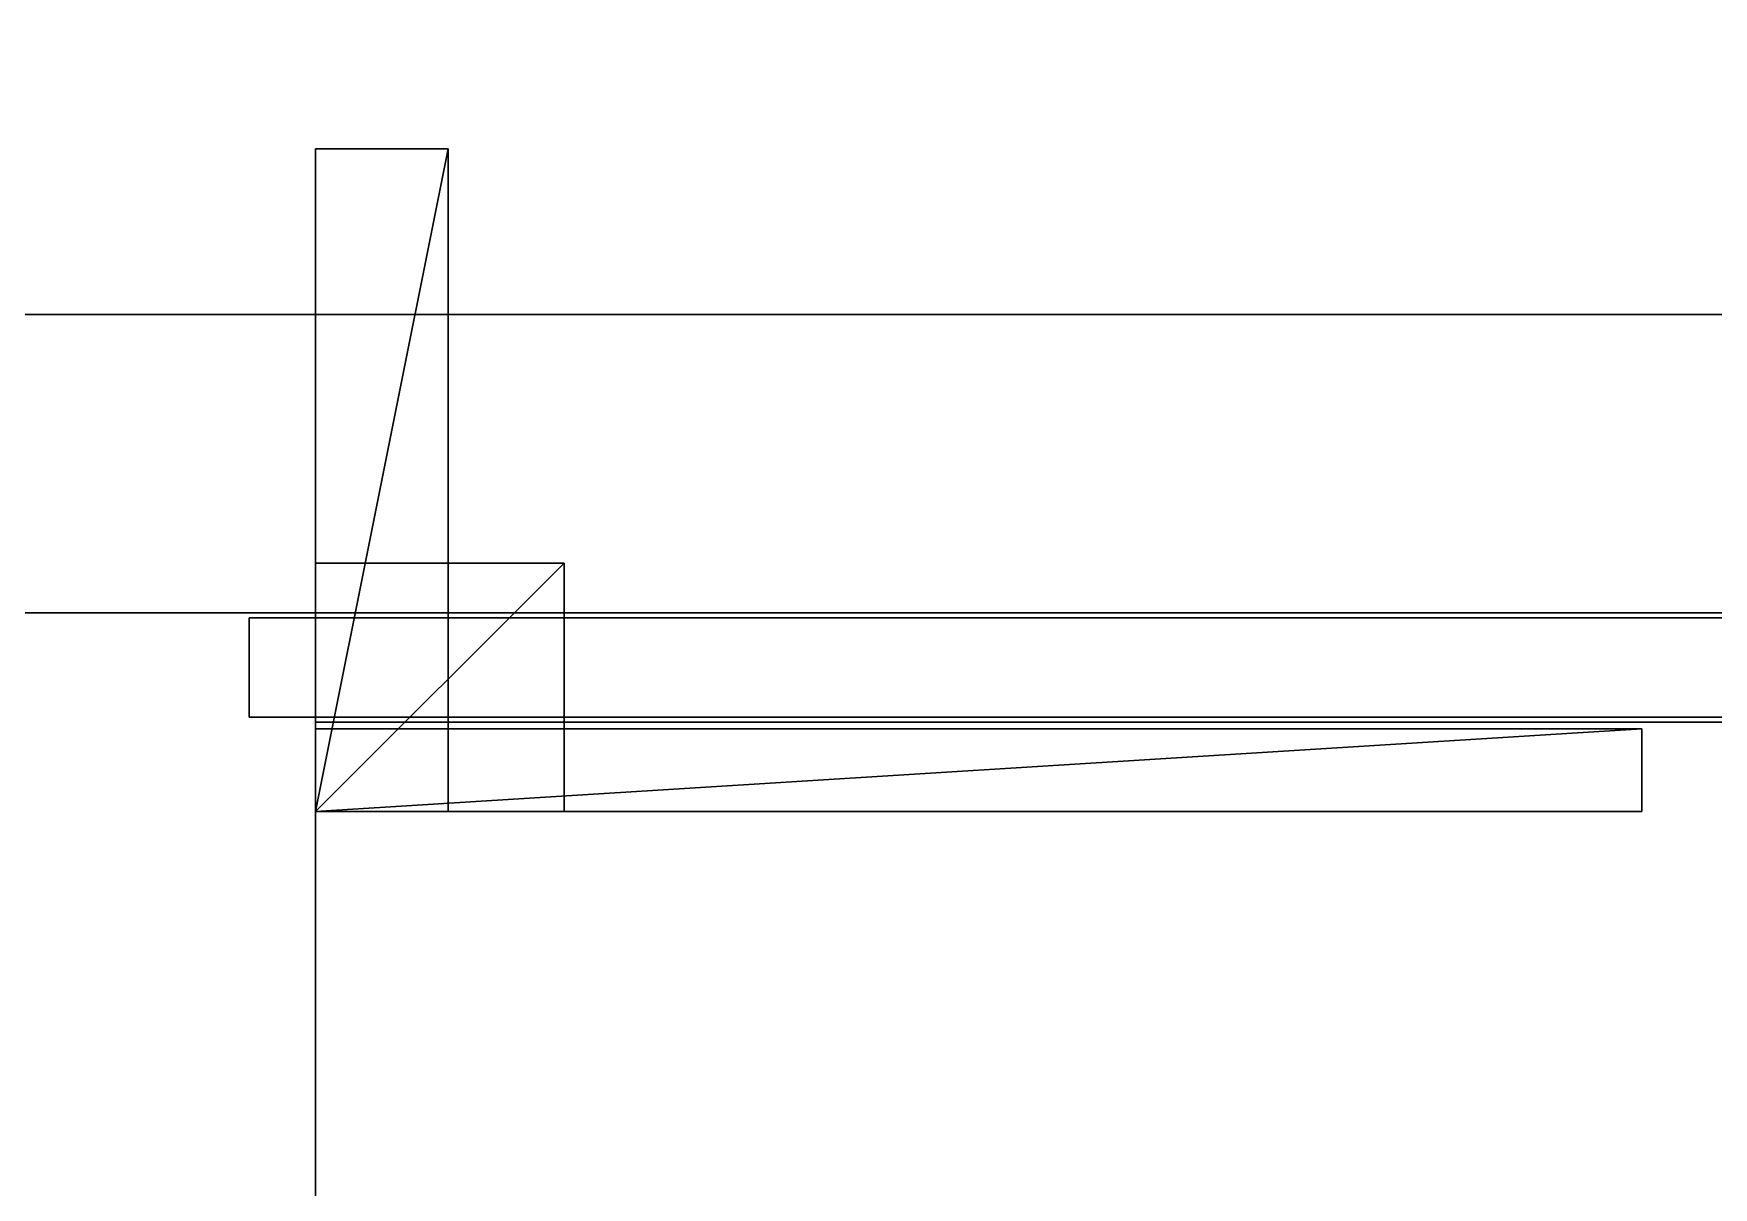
# Model space of a CAD drawing. Extents: x 0 to 5507, y -6518 to 0.
# Drawn here: x 3910 to 4011.3, y -1570.7 to -1501.1 of the extents above; entities that cross this region are included whole.
import ezdxf

# ---------------------------------------------------------------- set-up
doc = ezdxf.new("R2010")
doc.units = 0
for name, color, linetype in [('LAYER0', 7, 'CONTINUOUS'), ('LAYER363', 7, 'CONTINUOUS'), ('LAYER364', 7, 'CONTINUOUS'), ('LAYER365', 7, 'CONTINUOUS'), ('LAYER367', 2, 'CONTINUOUS'), ('LAYER368', 7, 'CONTINUOUS'), ('LAYER369', 253, 'CONTINUOUS'), ('LAYER370', 253, 'CONTINUOUS'), ('LAYER371', 253, 'CONTINUOUS'), ('LAYER372', 253, 'CONTINUOUS'), ('LAYER373', 253, 'CONTINUOUS'), ('LAYER374', 253, 'CONTINUOUS'), ('LAYER383', 7, 'CONTINUOUS'), ('LAYER423', 7, 'CONTINUOUS'), ('LAYER424', 7, 'CONTINUOUS'), ('LAYER453', 7, 'CONTINUOUS'), ('LAYER454', 7, 'CONTINUOUS'), ('LAYER456', 2, 'CONTINUOUS'), ('LAYER457', 7, 'CONTINUOUS'), ('LAYER458', 253, 'CONTINUOUS'), ('LAYER459', 253, 'CONTINUOUS'), ('LAYER460', 253, 'CONTINUOUS'), ('LAYER461', 253, 'CONTINUOUS'), ('LAYER462', 253, 'CONTINUOUS'), ('LAYER463', 253, 'CONTINUOUS'), ('LAYER472', 7, 'CONTINUOUS'), ('LAYER473', 7, 'CONTINUOUS'), ('LAYER484', 7, 'CONTINUOUS'), ('LAYER485', 7, 'CONTINUOUS'), ('LAYER518', 9, 'CONTINUOUS'), ('LAYER519', 9, 'CONTINUOUS'), ('LAYER520', 9, 'CONTINUOUS'), ('LAYER535', 7, 'CONTINUOUS')]:
    doc.layers.add(name, color=color, linetype=linetype)

msp = doc.modelspace()

# ---------------------------------------------------------------- linework, layer by layer
at = {"layer": 'LAYER0', "invisible_edges": 1}
for points in [[(5507, 0), (0, -6518), (0, 0), (5507, 0)], [(5507, -6518, 5), (0, 0, 5), (0, -6518, 5), (5507, -6518, 5)], [(0, 0, 5), (5507, -6518, 5), (5507, 0, 5), (0, 0, 5)], [(0, -6518), (5507, 0), (5507, -6518), (0, -6518)]]:
    msp.add_3dface(points, dxfattribs=at)
at = {"layer": 'LAYER363'}
for points, invisible_edges in [([(5507, -1368, 5), (3202, -1518, 5), (3202, -1368, 5), (5507, -1368, 5)], 1), ([(3202, -1518, 5), (5507, -1368, 5), (5357, -1518, 5), (3202, -1518, 5)], 3), ([(5357, -1518, 2340), (3202, -1368, 2340), (3202, -1518, 2340), (5357, -1518, 2340)], 1), ([(3202, -1368, 2340), (5357, -1518, 2340), (5507, -1368, 2340), (3202, -1368, 2340)], 3), ([(5357, -1518, 2340), (3202, -1518, 5), (5357, -1518, 5), (5357, -1518, 2340)], 1), ([(3202, -1518, 5), (5357, -1518, 2340), (3202, -1518, 2340), (3202, -1518, 5)], 1)]:
    msp.add_3dface(points, dxfattribs=dict(at, invisible_edges=invisible_edges))
at = {"layer": 'LAYER364', "invisible_edges": 1}
for points in [[(3927, -1542.6, 336.883), (4701, -2044, 336.883), (4701, -1542.6, 336.883), (3927, -1542.6, 336.883)], [(4701, -2044, 336.883), (3927, -1542.6, 336.883), (3927, -2044, 336.883), (4701, -2044, 336.883)], [(3927, -1542.6, 336.883), (3927, -2044, 318.883), (3927, -2044, 336.883), (3927, -1542.6, 336.883)], [(3927, -2044, 318.883), (3927, -1542.6, 336.883), (3927, -1542.6, 318.883), (3927, -2044, 318.883)], [(4701, -1542.6, 318.883), (3927, -1542.6, 336.883), (4701, -1542.6, 336.883), (4701, -1542.6, 318.883)], [(3927, -1542.6, 336.883), (4701, -1542.6, 318.883), (3927, -1542.6, 318.883), (3927, -1542.6, 336.883)], [(3927, -2044, 318.883), (4701, -1542.6, 318.883), (4701, -2044, 318.883), (3927, -2044, 318.883)], [(4701, -1542.6, 318.883), (3927, -2044, 318.883), (3927, -1542.6, 318.883), (4701, -1542.6, 318.883)]]:
    msp.add_3dface(points, dxfattribs=at)
at = {"layer": 'LAYER365', "invisible_edges": 1}
for points in [[(3909, -1518, 115), (3927, -2044, 115), (3909, -2044, 115), (3909, -1518, 115)], [(3927, -2044, 115), (3909, -1518, 115), (3927, -1518, 115), (3927, -2044, 115)], [(3927, -1518, 895), (3909, -2044, 895), (3927, -2044, 895), (3927, -1518, 895)], [(3909, -2044, 895), (3927, -1518, 895), (3909, -1518, 895), (3909, -2044, 895)], [(3909, -1518, 115), (3927, -1518, 895), (3927, -1518, 115), (3909, -1518, 115)], [(3927, -1518, 895), (3909, -1518, 115), (3909, -1518, 895), (3927, -1518, 895)], [(3927, -1518, 895), (3927, -2044, 115), (3927, -1518, 115), (3927, -1518, 895)], [(3927, -2044, 115), (3927, -1518, 895), (3927, -2044, 895), (3927, -2044, 115)]]:
    msp.add_3dface(points, dxfattribs=at)
at = {"layer": 'LAYER367'}
for points in [[(4007, -1548, 865.5), (4007, -1543, 865.5), (3927, -1548, 865.5), (4007, -1548, 865.5)], [(3927, -1548, 865.5), (4007, -1543, 865.5), (3927, -1543, 865.5), (3927, -1548, 865.5)], [(3927, -1548, 865.5), (3927, -1543, 865.5), (3927, -1548, 842.5), (3927, -1548, 865.5)], [(3927, -1548, 842.5), (3927, -1543, 865.5), (3927, -1543, 842.5), (3927, -1548, 842.5)], [(4007, -1548, 842.5), (3927, -1548, 842.5), (4007, -1543, 842.5), (4007, -1548, 842.5)], [(4007, -1543, 842.5), (3927, -1548, 842.5), (3927, -1543, 842.5), (4007, -1543, 842.5)], [(4007, -1543, 842.5), (3927, -1543, 842.5), (4007, -1543, 865.5), (4007, -1543, 842.5)], [(4007, -1543, 865.5), (3927, -1543, 842.5), (3927, -1543, 865.5), (4007, -1543, 865.5)], [(4007, -1548, 842.5), (4007, -1543, 842.5), (4007, -1548, 865.5), (4007, -1548, 842.5)], [(4007, -1548, 865.5), (4007, -1543, 842.5), (4007, -1543, 865.5), (4007, -1548, 865.5)], [(4007, -1548, 865.5), (3927, -1548, 865.5), (4007, -1548, 842.5), (4007, -1548, 865.5)], [(4007, -1548, 842.5), (3927, -1548, 865.5), (3927, -1548, 842.5), (4007, -1548, 842.5)]]:
    msp.add_3dface(points, dxfattribs=at)
at = {"layer": 'LAYER368', "invisible_edges": 1}
for points in [[(3927, -1543, 865.5), (4007, -1548, 865.5), (4007, -1543, 865.5), (3927, -1543, 865.5)], [(4007, -1548, 865.5), (3927, -1543, 865.5), (3927, -1548, 865.5), (4007, -1548, 865.5)], [(3927, -1548, 842.5), (4007, -1543, 842.5), (4007, -1548, 842.5), (3927, -1548, 842.5)], [(4007, -1543, 842.5), (3927, -1548, 842.5), (3927, -1543, 842.5), (4007, -1543, 842.5)], [(3927, -1543, 865.5), (3927, -1548, 842.5), (3927, -1548, 865.5), (3927, -1543, 865.5)], [(3927, -1548, 842.5), (3927, -1543, 865.5), (3927, -1543, 842.5), (3927, -1548, 842.5)], [(4007, -1543, 842.5), (3927, -1543, 865.5), (4007, -1543, 865.5), (4007, -1543, 842.5)], [(3927, -1543, 865.5), (4007, -1543, 842.5), (3927, -1543, 842.5), (3927, -1543, 865.5)], [(4007, -1543, 842.5), (4007, -1548, 865.5), (4007, -1548, 842.5), (4007, -1543, 842.5)], [(4007, -1548, 865.5), (4007, -1543, 842.5), (4007, -1543, 865.5), (4007, -1548, 865.5)], [(3927, -1548, 842.5), (4007, -1548, 865.5), (3927, -1548, 865.5), (3927, -1548, 842.5)], [(4007, -1548, 865.5), (3927, -1548, 842.5), (4007, -1548, 842.5), (4007, -1548, 865.5)]]:
    msp.add_3dface(points, dxfattribs=at)
at = {"layer": 'LAYER369'}
for points in [[(3942, -1548, 865.5), (3942, -1533, 865.5), (3927, -1548, 865.5), (3942, -1548, 865.5)], [(3927, -1548, 865.5), (3942, -1533, 865.5), (3927, -1533, 865.5), (3927, -1548, 865.5)], [(3927, -1548, 865.5), (3927, -1533, 865.5), (3927, -1548, 850.5), (3927, -1548, 865.5)], [(3927, -1548, 850.5), (3927, -1533, 865.5), (3927, -1533, 850.5), (3927, -1548, 850.5)], [(3942, -1548, 850.5), (3927, -1548, 850.5), (3942, -1533, 850.5), (3942, -1548, 850.5)], [(3942, -1533, 850.5), (3927, -1548, 850.5), (3927, -1533, 850.5), (3942, -1533, 850.5)], [(3942, -1533, 850.5), (3927, -1533, 850.5), (3942, -1533, 865.5), (3942, -1533, 850.5)], [(3942, -1533, 865.5), (3927, -1533, 850.5), (3927, -1533, 865.5), (3942, -1533, 865.5)], [(3942, -1548, 850.5), (3942, -1533, 850.5), (3942, -1548, 865.5), (3942, -1548, 850.5)], [(3942, -1548, 865.5), (3942, -1533, 850.5), (3942, -1533, 865.5), (3942, -1548, 865.5)], [(3942, -1548, 865.5), (3927, -1548, 865.5), (3942, -1548, 850.5), (3942, -1548, 865.5)], [(3942, -1548, 850.5), (3927, -1548, 865.5), (3927, -1548, 850.5), (3942, -1548, 850.5)]]:
    msp.add_3dface(points, dxfattribs=at)
at = {"layer": 'LAYER370'}
for points in [[(3942, -1548, 865.5), (3942, -1533, 865.5), (3927, -1548, 865.5), (3942, -1548, 865.5)], [(3927, -1548, 865.5), (3942, -1533, 865.5), (3927, -1533, 865.5), (3927, -1548, 865.5)], [(3927, -1548, 865.5), (3927, -1533, 865.5), (3927, -1548, 850.5), (3927, -1548, 865.5)], [(3927, -1548, 850.5), (3927, -1533, 865.5), (3927, -1533, 850.5), (3927, -1548, 850.5)], [(3942, -1548, 850.5), (3927, -1548, 850.5), (3942, -1533, 850.5), (3942, -1548, 850.5)], [(3942, -1533, 850.5), (3927, -1548, 850.5), (3927, -1533, 850.5), (3942, -1533, 850.5)], [(3942, -1533, 850.5), (3927, -1533, 850.5), (3942, -1533, 865.5), (3942, -1533, 850.5)], [(3942, -1533, 865.5), (3927, -1533, 850.5), (3927, -1533, 865.5), (3942, -1533, 865.5)], [(3942, -1548, 850.5), (3942, -1533, 850.5), (3942, -1548, 865.5), (3942, -1548, 850.5)], [(3942, -1548, 865.5), (3942, -1533, 850.5), (3942, -1533, 865.5), (3942, -1548, 865.5)], [(3942, -1548, 865.5), (3927, -1548, 865.5), (3942, -1548, 850.5), (3942, -1548, 865.5)], [(3942, -1548, 850.5), (3927, -1548, 865.5), (3927, -1548, 850.5), (3942, -1548, 850.5)]]:
    msp.add_3dface(points, dxfattribs=at)
at = {"layer": 'LAYER371'}
for points in [[(3942, -1548, 865.5), (3942, -1533, 865.5), (3927, -1548, 865.5), (3942, -1548, 865.5)], [(3927, -1548, 865.5), (3942, -1533, 865.5), (3927, -1533, 865.5), (3927, -1548, 865.5)], [(3927, -1548, 865.5), (3927, -1533, 865.5), (3927, -1548, 850.5), (3927, -1548, 865.5)], [(3927, -1548, 850.5), (3927, -1533, 865.5), (3927, -1533, 850.5), (3927, -1548, 850.5)], [(3942, -1548, 850.5), (3927, -1548, 850.5), (3942, -1533, 850.5), (3942, -1548, 850.5)], [(3942, -1533, 850.5), (3927, -1548, 850.5), (3927, -1533, 850.5), (3942, -1533, 850.5)], [(3942, -1533, 850.5), (3927, -1533, 850.5), (3942, -1533, 865.5), (3942, -1533, 850.5)], [(3942, -1533, 865.5), (3927, -1533, 850.5), (3927, -1533, 865.5), (3942, -1533, 865.5)], [(3942, -1548, 850.5), (3942, -1533, 850.5), (3942, -1548, 865.5), (3942, -1548, 850.5)], [(3942, -1548, 865.5), (3942, -1533, 850.5), (3942, -1533, 865.5), (3942, -1548, 865.5)], [(3942, -1548, 865.5), (3927, -1548, 865.5), (3942, -1548, 850.5), (3942, -1548, 865.5)], [(3942, -1548, 850.5), (3927, -1548, 865.5), (3927, -1548, 850.5), (3942, -1548, 850.5)]]:
    msp.add_3dface(points, dxfattribs=at)
at = {"layer": 'LAYER372'}
for points in [[(3942, -1548, 865.5), (3942, -1533, 865.5), (3927, -1548, 865.5), (3942, -1548, 865.5)], [(3927, -1548, 865.5), (3942, -1533, 865.5), (3927, -1533, 865.5), (3927, -1548, 865.5)], [(3927, -1548, 865.5), (3927, -1533, 865.5), (3927, -1548, 850.5), (3927, -1548, 865.5)], [(3927, -1548, 850.5), (3927, -1533, 865.5), (3927, -1533, 850.5), (3927, -1548, 850.5)], [(3942, -1548, 850.5), (3927, -1548, 850.5), (3942, -1533, 850.5), (3942, -1548, 850.5)], [(3942, -1533, 850.5), (3927, -1548, 850.5), (3927, -1533, 850.5), (3942, -1533, 850.5)], [(3942, -1533, 850.5), (3927, -1533, 850.5), (3942, -1533, 865.5), (3942, -1533, 850.5)], [(3942, -1533, 865.5), (3927, -1533, 850.5), (3927, -1533, 865.5), (3942, -1533, 865.5)], [(3942, -1548, 850.5), (3942, -1533, 850.5), (3942, -1548, 865.5), (3942, -1548, 850.5)], [(3942, -1548, 865.5), (3942, -1533, 850.5), (3942, -1533, 865.5), (3942, -1548, 865.5)], [(3942, -1548, 865.5), (3927, -1548, 865.5), (3942, -1548, 850.5), (3942, -1548, 865.5)], [(3942, -1548, 850.5), (3927, -1548, 865.5), (3927, -1548, 850.5), (3942, -1548, 850.5)]]:
    msp.add_3dface(points, dxfattribs=at)
at = {"layer": 'LAYER373'}
for points in [[(3935, -1548, 865.5), (3935, -1508, 865.5), (3927, -1548, 865.5), (3935, -1548, 865.5)], [(3927, -1548, 865.5), (3935, -1508, 865.5), (3927, -1508, 865.5), (3927, -1548, 865.5)], [(3927, -1548, 865.5), (3927, -1508, 865.5), (3927, -1548, 857.5), (3927, -1548, 865.5)], [(3927, -1548, 857.5), (3927, -1508, 865.5), (3927, -1508, 857.5), (3927, -1548, 857.5)], [(3935, -1548, 857.5), (3927, -1548, 857.5), (3935, -1508, 857.5), (3935, -1548, 857.5)], [(3935, -1508, 857.5), (3927, -1548, 857.5), (3927, -1508, 857.5), (3935, -1508, 857.5)], [(3935, -1508, 857.5), (3927, -1508, 857.5), (3935, -1508, 865.5), (3935, -1508, 857.5)], [(3935, -1508, 865.5), (3927, -1508, 857.5), (3927, -1508, 865.5), (3935, -1508, 865.5)], [(3935, -1548, 857.5), (3935, -1508, 857.5), (3935, -1548, 865.5), (3935, -1548, 857.5)], [(3935, -1548, 865.5), (3935, -1508, 857.5), (3935, -1508, 865.5), (3935, -1548, 865.5)], [(3935, -1548, 865.5), (3927, -1548, 865.5), (3935, -1548, 857.5), (3935, -1548, 865.5)], [(3935, -1548, 857.5), (3927, -1548, 865.5), (3927, -1548, 857.5), (3935, -1548, 857.5)]]:
    msp.add_3dface(points, dxfattribs=at)
at = {"layer": 'LAYER374'}
for points in [[(4007, -1548, 865.5), (4007, -1543, 865.5), (3927, -1548, 865.5), (4007, -1548, 865.5)], [(3927, -1548, 865.5), (4007, -1543, 865.5), (3927, -1543, 865.5), (3927, -1548, 865.5)], [(3927, -1548, 865.5), (3927, -1543, 865.5), (3927, -1548, 849.5), (3927, -1548, 865.5)], [(3927, -1548, 849.5), (3927, -1543, 865.5), (3927, -1543, 849.5), (3927, -1548, 849.5)], [(4007, -1548, 849.5), (3927, -1548, 849.5), (4007, -1543, 849.5), (4007, -1548, 849.5)], [(4007, -1543, 849.5), (3927, -1548, 849.5), (3927, -1543, 849.5), (4007, -1543, 849.5)], [(4007, -1543, 849.5), (3927, -1543, 849.5), (4007, -1543, 865.5), (4007, -1543, 849.5)], [(4007, -1543, 865.5), (3927, -1543, 849.5), (3927, -1543, 865.5), (4007, -1543, 865.5)], [(4007, -1548, 849.5), (4007, -1543, 849.5), (4007, -1548, 865.5), (4007, -1548, 849.5)], [(4007, -1548, 865.5), (4007, -1543, 849.5), (4007, -1543, 865.5), (4007, -1548, 865.5)], [(4007, -1548, 865.5), (3927, -1548, 865.5), (4007, -1548, 849.5), (4007, -1548, 865.5)], [(4007, -1548, 849.5), (3927, -1548, 865.5), (3927, -1548, 849.5), (4007, -1548, 849.5)]]:
    msp.add_3dface(points, dxfattribs=at)
at = {"layer": 'LAYER383', "invisible_edges": 1}
for points in [[(4701, -1518, 116), (3927, -2044, 116), (3927, -1518, 116), (4701, -1518, 116)], [(3927, -2044, 116), (4701, -1518, 116), (4701, -2044, 116), (3927, -2044, 116)], [(3927, -1518, 134), (3927, -2044, 116), (3927, -2044, 134), (3927, -1518, 134)], [(3927, -2044, 116), (3927, -1518, 134), (3927, -1518, 116), (3927, -2044, 116)], [(3927, -1518, 134), (4701, -1518, 116), (3927, -1518, 116), (3927, -1518, 134)], [(4701, -1518, 116), (3927, -1518, 134), (4701, -1518, 134), (4701, -1518, 116)], [(4701, -2044, 134), (3927, -1518, 134), (3927, -2044, 134), (4701, -2044, 134)], [(3927, -1518, 134), (4701, -2044, 134), (4701, -1518, 134), (3927, -1518, 134)]]:
    msp.add_3dface(points, dxfattribs=at)
at = {"layer": 'LAYER423', "invisible_edges": 1}
for points in [[(3923, -1536.3, 130), (3923, -1542.3, 894.5), (3923, -1536.3, 894.5), (3923, -1536.3, 130)], [(3923, -1542.3, 894.5), (3923, -1536.3, 130), (3923, -1542.3, 130), (3923, -1542.3, 894.5)], [(4705, -1536.3, 894.5), (3923, -1542.3, 894.5), (4705, -1542.3, 894.5), (4705, -1536.3, 894.5)], [(3923, -1542.3, 894.5), (4705, -1536.3, 894.5), (3923, -1536.3, 894.5), (3923, -1542.3, 894.5)], [(3923, -1536.3, 130), (4705, -1542.3, 130), (3923, -1542.3, 130), (3923, -1536.3, 130)], [(4705, -1542.3, 130), (3923, -1536.3, 130), (4705, -1536.3, 130), (4705, -1542.3, 130)], [(4705, -1536.3, 894.5), (3923, -1536.3, 130), (3923, -1536.3, 894.5), (4705, -1536.3, 894.5)], [(3923, -1536.3, 130), (4705, -1536.3, 894.5), (4705, -1536.3, 130), (3923, -1536.3, 130)], [(4705, -1542.3, 130), (3923, -1542.3, 894.5), (3923, -1542.3, 130), (4705, -1542.3, 130)], [(3923, -1542.3, 894.5), (4705, -1542.3, 130), (4705, -1542.3, 894.5), (3923, -1542.3, 894.5)]]:
    msp.add_3dface(points, dxfattribs=at)
at = {"layer": 'LAYER424', "invisible_edges": 1}
for points in [[(4701, -1518, 895), (3927, -1518, 775), (3927, -1518, 895), (4701, -1518, 895)], [(3927, -1518, 775), (4701, -1518, 895), (4701, -1518, 775), (3927, -1518, 775)], [(3927, -1536, 895), (3927, -1518, 775), (3927, -1536, 775), (3927, -1536, 895)], [(3927, -1518, 775), (3927, -1536, 895), (3927, -1518, 895), (3927, -1518, 775)], [(4701, -1536, 775), (3927, -1518, 775), (4701, -1518, 775), (4701, -1536, 775)], [(3927, -1518, 775), (4701, -1536, 775), (3927, -1536, 775), (3927, -1518, 775)], [(3927, -1536, 895), (4701, -1518, 895), (3927, -1518, 895), (3927, -1536, 895)], [(4701, -1518, 895), (3927, -1536, 895), (4701, -1536, 895), (4701, -1518, 895)], [(4701, -1536, 775), (3927, -1536, 895), (3927, -1536, 775), (4701, -1536, 775)], [(3927, -1536, 895), (4701, -1536, 775), (4701, -1536, 895), (3927, -1536, 895)]]:
    msp.add_3dface(points, dxfattribs=at)
at = {"layer": 'LAYER453', "invisible_edges": 1}
for points in [[(3927, -1542.6, 2006.5), (4706, -2054, 2006.5), (4706, -1542.6, 2006.5), (3927, -1542.6, 2006.5)], [(4706, -2054, 2006.5), (3927, -1542.6, 2006.5), (3927, -2054, 2006.5), (4706, -2054, 2006.5)], [(3927, -1542.6, 2006.5), (3927, -2054, 1988.5), (3927, -2054, 2006.5), (3927, -1542.6, 2006.5)], [(3927, -2054, 1988.5), (3927, -1542.6, 2006.5), (3927, -1542.6, 1988.5), (3927, -2054, 1988.5)], [(4706, -1542.6, 1988.5), (3927, -1542.6, 2006.5), (4706, -1542.6, 2006.5), (4706, -1542.6, 1988.5)], [(3927, -1542.6, 2006.5), (4706, -1542.6, 1988.5), (3927, -1542.6, 1988.5), (3927, -1542.6, 2006.5)], [(3927, -2054, 1988.5), (4706, -1542.6, 1988.5), (4706, -2054, 1988.5), (3927, -2054, 1988.5)], [(4706, -1542.6, 1988.5), (3927, -2054, 1988.5), (3927, -1542.6, 1988.5), (4706, -1542.6, 1988.5)]]:
    msp.add_3dface(points, dxfattribs=at)
at = {"layer": 'LAYER454', "invisible_edges": 1}
for points in [[(3909, -1518, 1705), (3927, -2054, 1705), (3909, -2054, 1705), (3909, -1518, 1705)], [(3927, -2054, 1705), (3909, -1518, 1705), (3927, -1518, 1705), (3927, -2054, 1705)], [(3927, -1518, 2290), (3909, -2054, 2290), (3927, -2054, 2290), (3927, -1518, 2290)], [(3909, -2054, 2290), (3927, -1518, 2290), (3909, -1518, 2290), (3909, -2054, 2290)], [(3909, -1518, 1705), (3927, -1518, 2290), (3927, -1518, 1705), (3909, -1518, 1705)], [(3927, -1518, 2290), (3909, -1518, 1705), (3909, -1518, 2290), (3927, -1518, 2290)], [(3927, -1518, 2290), (3927, -2054, 1705), (3927, -1518, 1705), (3927, -1518, 2290)], [(3927, -2054, 1705), (3927, -1518, 2290), (3927, -2054, 2290), (3927, -2054, 1705)]]:
    msp.add_3dface(points, dxfattribs=at)
at = {"layer": 'LAYER456'}
for points in [[(4007, -1548, 2259.5), (4007, -1543, 2259.5), (3927, -1548, 2259.5), (4007, -1548, 2259.5)], [(3927, -1548, 2259.5), (4007, -1543, 2259.5), (3927, -1543, 2259.5), (3927, -1548, 2259.5)], [(3927, -1548, 2259.5), (3927, -1543, 2259.5), (3927, -1548, 2236.5), (3927, -1548, 2259.5)], [(3927, -1548, 2236.5), (3927, -1543, 2259.5), (3927, -1543, 2236.5), (3927, -1548, 2236.5)], [(4007, -1548, 2236.5), (3927, -1548, 2236.5), (4007, -1543, 2236.5), (4007, -1548, 2236.5)], [(4007, -1543, 2236.5), (3927, -1548, 2236.5), (3927, -1543, 2236.5), (4007, -1543, 2236.5)], [(4007, -1543, 2236.5), (3927, -1543, 2236.5), (4007, -1543, 2259.5), (4007, -1543, 2236.5)], [(4007, -1543, 2259.5), (3927, -1543, 2236.5), (3927, -1543, 2259.5), (4007, -1543, 2259.5)], [(4007, -1548, 2236.5), (4007, -1543, 2236.5), (4007, -1548, 2259.5), (4007, -1548, 2236.5)], [(4007, -1548, 2259.5), (4007, -1543, 2236.5), (4007, -1543, 2259.5), (4007, -1548, 2259.5)], [(4007, -1548, 2259.5), (3927, -1548, 2259.5), (4007, -1548, 2236.5), (4007, -1548, 2259.5)], [(4007, -1548, 2236.5), (3927, -1548, 2259.5), (3927, -1548, 2236.5), (4007, -1548, 2236.5)]]:
    msp.add_3dface(points, dxfattribs=at)
at = {"layer": 'LAYER457', "invisible_edges": 1}
for points in [[(3927, -1543, 2259.5), (4007, -1548, 2259.5), (4007, -1543, 2259.5), (3927, -1543, 2259.5)], [(4007, -1548, 2259.5), (3927, -1543, 2259.5), (3927, -1548, 2259.5), (4007, -1548, 2259.5)], [(3927, -1548, 2236.5), (4007, -1543, 2236.5), (4007, -1548, 2236.5), (3927, -1548, 2236.5)], [(4007, -1543, 2236.5), (3927, -1548, 2236.5), (3927, -1543, 2236.5), (4007, -1543, 2236.5)], [(3927, -1543, 2259.5), (3927, -1548, 2236.5), (3927, -1548, 2259.5), (3927, -1543, 2259.5)], [(3927, -1548, 2236.5), (3927, -1543, 2259.5), (3927, -1543, 2236.5), (3927, -1548, 2236.5)], [(4007, -1543, 2236.5), (3927, -1543, 2259.5), (4007, -1543, 2259.5), (4007, -1543, 2236.5)], [(3927, -1543, 2259.5), (4007, -1543, 2236.5), (3927, -1543, 2236.5), (3927, -1543, 2259.5)], [(4007, -1543, 2236.5), (4007, -1548, 2259.5), (4007, -1548, 2236.5), (4007, -1543, 2236.5)], [(4007, -1548, 2259.5), (4007, -1543, 2236.5), (4007, -1543, 2259.5), (4007, -1548, 2259.5)], [(3927, -1548, 2236.5), (4007, -1548, 2259.5), (3927, -1548, 2259.5), (3927, -1548, 2236.5)], [(4007, -1548, 2259.5), (3927, -1548, 2236.5), (4007, -1548, 2236.5), (4007, -1548, 2259.5)]]:
    msp.add_3dface(points, dxfattribs=at)
at = {"layer": 'LAYER458'}
for points in [[(3942, -1548, 2259.5), (3942, -1533, 2259.5), (3927, -1548, 2259.5), (3942, -1548, 2259.5)], [(3927, -1548, 2259.5), (3942, -1533, 2259.5), (3927, -1533, 2259.5), (3927, -1548, 2259.5)], [(3927, -1548, 2259.5), (3927, -1533, 2259.5), (3927, -1548, 2244.5), (3927, -1548, 2259.5)], [(3927, -1548, 2244.5), (3927, -1533, 2259.5), (3927, -1533, 2244.5), (3927, -1548, 2244.5)], [(3942, -1548, 2244.5), (3927, -1548, 2244.5), (3942, -1533, 2244.5), (3942, -1548, 2244.5)], [(3942, -1533, 2244.5), (3927, -1548, 2244.5), (3927, -1533, 2244.5), (3942, -1533, 2244.5)], [(3942, -1533, 2244.5), (3927, -1533, 2244.5), (3942, -1533, 2259.5), (3942, -1533, 2244.5)], [(3942, -1533, 2259.5), (3927, -1533, 2244.5), (3927, -1533, 2259.5), (3942, -1533, 2259.5)], [(3942, -1548, 2244.5), (3942, -1533, 2244.5), (3942, -1548, 2259.5), (3942, -1548, 2244.5)], [(3942, -1548, 2259.5), (3942, -1533, 2244.5), (3942, -1533, 2259.5), (3942, -1548, 2259.5)], [(3942, -1548, 2259.5), (3927, -1548, 2259.5), (3942, -1548, 2244.5), (3942, -1548, 2259.5)], [(3942, -1548, 2244.5), (3927, -1548, 2259.5), (3927, -1548, 2244.5), (3942, -1548, 2244.5)]]:
    msp.add_3dface(points, dxfattribs=at)
at = {"layer": 'LAYER459'}
for points in [[(3942, -1548, 2259.5), (3942, -1533, 2259.5), (3927, -1548, 2259.5), (3942, -1548, 2259.5)], [(3927, -1548, 2259.5), (3942, -1533, 2259.5), (3927, -1533, 2259.5), (3927, -1548, 2259.5)], [(3927, -1548, 2259.5), (3927, -1533, 2259.5), (3927, -1548, 2244.5), (3927, -1548, 2259.5)], [(3927, -1548, 2244.5), (3927, -1533, 2259.5), (3927, -1533, 2244.5), (3927, -1548, 2244.5)], [(3942, -1548, 2244.5), (3927, -1548, 2244.5), (3942, -1533, 2244.5), (3942, -1548, 2244.5)], [(3942, -1533, 2244.5), (3927, -1548, 2244.5), (3927, -1533, 2244.5), (3942, -1533, 2244.5)], [(3942, -1533, 2244.5), (3927, -1533, 2244.5), (3942, -1533, 2259.5), (3942, -1533, 2244.5)], [(3942, -1533, 2259.5), (3927, -1533, 2244.5), (3927, -1533, 2259.5), (3942, -1533, 2259.5)], [(3942, -1548, 2244.5), (3942, -1533, 2244.5), (3942, -1548, 2259.5), (3942, -1548, 2244.5)], [(3942, -1548, 2259.5), (3942, -1533, 2244.5), (3942, -1533, 2259.5), (3942, -1548, 2259.5)], [(3942, -1548, 2259.5), (3927, -1548, 2259.5), (3942, -1548, 2244.5), (3942, -1548, 2259.5)], [(3942, -1548, 2244.5), (3927, -1548, 2259.5), (3927, -1548, 2244.5), (3942, -1548, 2244.5)]]:
    msp.add_3dface(points, dxfattribs=at)
at = {"layer": 'LAYER460'}
for points in [[(3942, -1548, 2259.5), (3942, -1533, 2259.5), (3927, -1548, 2259.5), (3942, -1548, 2259.5)], [(3927, -1548, 2259.5), (3942, -1533, 2259.5), (3927, -1533, 2259.5), (3927, -1548, 2259.5)], [(3927, -1548, 2259.5), (3927, -1533, 2259.5), (3927, -1548, 2244.5), (3927, -1548, 2259.5)], [(3927, -1548, 2244.5), (3927, -1533, 2259.5), (3927, -1533, 2244.5), (3927, -1548, 2244.5)], [(3942, -1548, 2244.5), (3927, -1548, 2244.5), (3942, -1533, 2244.5), (3942, -1548, 2244.5)], [(3942, -1533, 2244.5), (3927, -1548, 2244.5), (3927, -1533, 2244.5), (3942, -1533, 2244.5)], [(3942, -1533, 2244.5), (3927, -1533, 2244.5), (3942, -1533, 2259.5), (3942, -1533, 2244.5)], [(3942, -1533, 2259.5), (3927, -1533, 2244.5), (3927, -1533, 2259.5), (3942, -1533, 2259.5)], [(3942, -1548, 2244.5), (3942, -1533, 2244.5), (3942, -1548, 2259.5), (3942, -1548, 2244.5)], [(3942, -1548, 2259.5), (3942, -1533, 2244.5), (3942, -1533, 2259.5), (3942, -1548, 2259.5)], [(3942, -1548, 2259.5), (3927, -1548, 2259.5), (3942, -1548, 2244.5), (3942, -1548, 2259.5)], [(3942, -1548, 2244.5), (3927, -1548, 2259.5), (3927, -1548, 2244.5), (3942, -1548, 2244.5)]]:
    msp.add_3dface(points, dxfattribs=at)
at = {"layer": 'LAYER461'}
for points in [[(3942, -1548, 2259.5), (3942, -1533, 2259.5), (3927, -1548, 2259.5), (3942, -1548, 2259.5)], [(3927, -1548, 2259.5), (3942, -1533, 2259.5), (3927, -1533, 2259.5), (3927, -1548, 2259.5)], [(3927, -1548, 2259.5), (3927, -1533, 2259.5), (3927, -1548, 2244.5), (3927, -1548, 2259.5)], [(3927, -1548, 2244.5), (3927, -1533, 2259.5), (3927, -1533, 2244.5), (3927, -1548, 2244.5)], [(3942, -1548, 2244.5), (3927, -1548, 2244.5), (3942, -1533, 2244.5), (3942, -1548, 2244.5)], [(3942, -1533, 2244.5), (3927, -1548, 2244.5), (3927, -1533, 2244.5), (3942, -1533, 2244.5)], [(3942, -1533, 2244.5), (3927, -1533, 2244.5), (3942, -1533, 2259.5), (3942, -1533, 2244.5)], [(3942, -1533, 2259.5), (3927, -1533, 2244.5), (3927, -1533, 2259.5), (3942, -1533, 2259.5)], [(3942, -1548, 2244.5), (3942, -1533, 2244.5), (3942, -1548, 2259.5), (3942, -1548, 2244.5)], [(3942, -1548, 2259.5), (3942, -1533, 2244.5), (3942, -1533, 2259.5), (3942, -1548, 2259.5)], [(3942, -1548, 2259.5), (3927, -1548, 2259.5), (3942, -1548, 2244.5), (3942, -1548, 2259.5)], [(3942, -1548, 2244.5), (3927, -1548, 2259.5), (3927, -1548, 2244.5), (3942, -1548, 2244.5)]]:
    msp.add_3dface(points, dxfattribs=at)
at = {"layer": 'LAYER462'}
for points in [[(3935, -1548, 2259.5), (3935, -1508, 2259.5), (3927, -1548, 2259.5), (3935, -1548, 2259.5)], [(3927, -1548, 2259.5), (3935, -1508, 2259.5), (3927, -1508, 2259.5), (3927, -1548, 2259.5)], [(3927, -1548, 2259.5), (3927, -1508, 2259.5), (3927, -1548, 2251.5), (3927, -1548, 2259.5)], [(3927, -1548, 2251.5), (3927, -1508, 2259.5), (3927, -1508, 2251.5), (3927, -1548, 2251.5)], [(3935, -1548, 2251.5), (3927, -1548, 2251.5), (3935, -1508, 2251.5), (3935, -1548, 2251.5)], [(3935, -1508, 2251.5), (3927, -1548, 2251.5), (3927, -1508, 2251.5), (3935, -1508, 2251.5)], [(3935, -1508, 2251.5), (3927, -1508, 2251.5), (3935, -1508, 2259.5), (3935, -1508, 2251.5)], [(3935, -1508, 2259.5), (3927, -1508, 2251.5), (3927, -1508, 2259.5), (3935, -1508, 2259.5)], [(3935, -1548, 2251.5), (3935, -1508, 2251.5), (3935, -1548, 2259.5), (3935, -1548, 2251.5)], [(3935, -1548, 2259.5), (3935, -1508, 2251.5), (3935, -1508, 2259.5), (3935, -1548, 2259.5)], [(3935, -1548, 2259.5), (3927, -1548, 2259.5), (3935, -1548, 2251.5), (3935, -1548, 2259.5)], [(3935, -1548, 2251.5), (3927, -1548, 2259.5), (3927, -1548, 2251.5), (3935, -1548, 2251.5)]]:
    msp.add_3dface(points, dxfattribs=at)
at = {"layer": 'LAYER463'}
for points in [[(4007, -1548, 2259.5), (4007, -1543, 2259.5), (3927, -1548, 2259.5), (4007, -1548, 2259.5)], [(3927, -1548, 2259.5), (4007, -1543, 2259.5), (3927, -1543, 2259.5), (3927, -1548, 2259.5)], [(3927, -1548, 2259.5), (3927, -1543, 2259.5), (3927, -1548, 2243.5), (3927, -1548, 2259.5)], [(3927, -1548, 2243.5), (3927, -1543, 2259.5), (3927, -1543, 2243.5), (3927, -1548, 2243.5)], [(4007, -1548, 2243.5), (3927, -1548, 2243.5), (4007, -1543, 2243.5), (4007, -1548, 2243.5)], [(4007, -1543, 2243.5), (3927, -1548, 2243.5), (3927, -1543, 2243.5), (4007, -1543, 2243.5)], [(4007, -1543, 2243.5), (3927, -1543, 2243.5), (4007, -1543, 2259.5), (4007, -1543, 2243.5)], [(4007, -1543, 2259.5), (3927, -1543, 2243.5), (3927, -1543, 2259.5), (4007, -1543, 2259.5)], [(4007, -1548, 2243.5), (4007, -1543, 2243.5), (4007, -1548, 2259.5), (4007, -1548, 2243.5)], [(4007, -1548, 2259.5), (4007, -1543, 2243.5), (4007, -1543, 2259.5), (4007, -1548, 2259.5)], [(4007, -1548, 2259.5), (3927, -1548, 2259.5), (4007, -1548, 2243.5), (4007, -1548, 2259.5)], [(4007, -1548, 2243.5), (3927, -1548, 2259.5), (3927, -1548, 2243.5), (4007, -1548, 2243.5)]]:
    msp.add_3dface(points, dxfattribs=at)
at = {"layer": 'LAYER472', "invisible_edges": 1}
for points in [[(4706, -1518, 1706), (3927, -2054, 1706), (3927, -1518, 1706), (4706, -1518, 1706)], [(3927, -2054, 1706), (4706, -1518, 1706), (4706, -2054, 1706), (3927, -2054, 1706)], [(3927, -1518, 1724), (3927, -2054, 1706), (3927, -2054, 1724), (3927, -1518, 1724)], [(3927, -2054, 1706), (3927, -1518, 1724), (3927, -1518, 1706), (3927, -2054, 1706)], [(3927, -1518, 1724), (4706, -1518, 1706), (3927, -1518, 1706), (3927, -1518, 1724)], [(4706, -1518, 1706), (3927, -1518, 1724), (4706, -1518, 1724), (4706, -1518, 1706)], [(4706, -2054, 1724), (3927, -1518, 1724), (3927, -2054, 1724), (4706, -2054, 1724)], [(3927, -1518, 1724), (4706, -2054, 1724), (4706, -1518, 1724), (3927, -1518, 1724)]]:
    msp.add_3dface(points, dxfattribs=at)
at = {"layer": 'LAYER473', "invisible_edges": 1}
for points in [[(3927, -1518, 2289), (4706, -2054, 2289), (4706, -1518, 2289), (3927, -1518, 2289)], [(4706, -2054, 2289), (3927, -1518, 2289), (3927, -2054, 2289), (4706, -2054, 2289)], [(3927, -1518, 2289), (3927, -2054, 2271), (3927, -2054, 2289), (3927, -1518, 2289)], [(3927, -2054, 2271), (3927, -1518, 2289), (3927, -1518, 2271), (3927, -2054, 2271)], [(4706, -1518, 2271), (3927, -1518, 2289), (4706, -1518, 2289), (4706, -1518, 2271)], [(3927, -1518, 2289), (4706, -1518, 2271), (3927, -1518, 2271), (3927, -1518, 2289)], [(3927, -2054, 2271), (4706, -1518, 2271), (4706, -2054, 2271), (3927, -2054, 2271)], [(4706, -1518, 2271), (3927, -2054, 2271), (3927, -1518, 2271), (4706, -1518, 2271)]]:
    msp.add_3dface(points, dxfattribs=at)
at = {"layer": 'LAYER484', "invisible_edges": 1}
for points in [[(3923, -1536.3, 1720), (4710, -1542.3, 1720), (3923, -1542.3, 1720), (3923, -1536.3, 1720)], [(4710, -1542.3, 1720), (3923, -1536.3, 1720), (4710, -1536.3, 1720), (4710, -1542.3, 1720)], [(3923, -1542.3, 2275), (3923, -1536.3, 1720), (3923, -1542.3, 1720), (3923, -1542.3, 2275)], [(3923, -1536.3, 1720), (3923, -1542.3, 2275), (3923, -1536.3, 2275), (3923, -1536.3, 1720)], [(4710, -1536.3, 2275), (3923, -1542.3, 2275), (4710, -1542.3, 2275), (4710, -1536.3, 2275)], [(3923, -1542.3, 2275), (4710, -1536.3, 2275), (3923, -1536.3, 2275), (3923, -1542.3, 2275)], [(3923, -1536.3, 1720), (4710, -1536.3, 2275), (4710, -1536.3, 1720), (3923, -1536.3, 1720)], [(4710, -1536.3, 2275), (3923, -1536.3, 1720), (3923, -1536.3, 2275), (4710, -1536.3, 2275)], [(3923, -1542.3, 2275), (4710, -1542.3, 1720), (4710, -1542.3, 2275), (3923, -1542.3, 2275)], [(4710, -1542.3, 1720), (3923, -1542.3, 2275), (3923, -1542.3, 1720), (4710, -1542.3, 1720)]]:
    msp.add_3dface(points, dxfattribs=at)
at = {"layer": 'LAYER485', "invisible_edges": 1}
for points in [[(4706, -1518, 2271), (3927, -1518, 2151), (3927, -1518, 2271), (4706, -1518, 2271)], [(3927, -1518, 2151), (4706, -1518, 2271), (4706, -1518, 2151), (3927, -1518, 2151)], [(3927, -1536, 2271), (3927, -1518, 2151), (3927, -1536, 2151), (3927, -1536, 2271)], [(3927, -1518, 2151), (3927, -1536, 2271), (3927, -1518, 2271), (3927, -1518, 2151)], [(4706, -1536, 2151), (3927, -1518, 2151), (4706, -1518, 2151), (4706, -1536, 2151)], [(3927, -1518, 2151), (4706, -1536, 2151), (3927, -1536, 2151), (3927, -1518, 2151)], [(3927, -1536, 2271), (4706, -1518, 2271), (3927, -1518, 2271), (3927, -1536, 2271)], [(4706, -1518, 2271), (3927, -1536, 2271), (4706, -1536, 2271), (4706, -1518, 2271)], [(4706, -1536, 2151), (3927, -1536, 2271), (3927, -1536, 2151), (4706, -1536, 2151)], [(3927, -1536, 2271), (4706, -1536, 2151), (4706, -1536, 2271), (3927, -1536, 2271)]]:
    msp.add_3dface(points, dxfattribs=at)
at = {"layer": 'LAYER518', "invisible_edges": 1}
for points in [[(4754, -1518, 895), (3467, -2074, 895), (3467, -1518, 895), (4754, -1518, 895)], [(3467, -2074, 895), (4754, -1518, 895), (4754, -2074, 895), (3467, -2074, 895)], [(3467, -1518, 915), (4754, -1518, 895), (3467, -1518, 895), (3467, -1518, 915)], [(4754, -1518, 895), (3467, -1518, 915), (4754, -1518, 915), (4754, -1518, 895)], [(4754, -2074, 915), (3467, -1518, 915), (3467, -2074, 915), (4754, -2074, 915)], [(3467, -1518, 915), (4754, -2074, 915), (4754, -1518, 915), (3467, -1518, 915)]]:
    msp.add_3dface(points, dxfattribs=at)
at = {"layer": 'LAYER519', "invisible_edges": 1}
for points in [[(4734, -1518, 915), (3487, -1536, 915), (3487, -1518, 915), (4734, -1518, 915)], [(3487, -1536, 915), (4734, -1518, 915), (4734, -1536, 915), (3487, -1536, 915)], [(3487, -1518, 1665), (4734, -1518, 915), (3487, -1518, 915), (3487, -1518, 1665)], [(4734, -1518, 915), (3487, -1518, 1665), (4734, -1518, 1665), (4734, -1518, 915)], [(4734, -1536, 1665), (3487, -1518, 1665), (3487, -1536, 1665), (4734, -1536, 1665)], [(3487, -1518, 1665), (4734, -1536, 1665), (4734, -1518, 1665), (3487, -1518, 1665)], [(4734, -1536, 1665), (3487, -1536, 915), (4734, -1536, 915), (4734, -1536, 1665)], [(3487, -1536, 915), (4734, -1536, 1665), (3487, -1536, 1665), (3487, -1536, 915)]]:
    msp.add_3dface(points, dxfattribs=at)
at = {"layer": 'LAYER520', "invisible_edges": 1}
for points in [[(4754, -1518, 1685), (3467, -2074, 1685), (3467, -1518, 1685), (4754, -1518, 1685)], [(3467, -2074, 1685), (4754, -1518, 1685), (4754, -2074, 1685), (3467, -2074, 1685)], [(3467, -1518, 1705), (4754, -1518, 1685), (3467, -1518, 1685), (3467, -1518, 1705)], [(4754, -1518, 1685), (3467, -1518, 1705), (4754, -1518, 1705), (4754, -1518, 1685)], [(4754, -2074, 1705), (3467, -1518, 1705), (3467, -2074, 1705), (4754, -2074, 1705)], [(3467, -1518, 1705), (4754, -2074, 1705), (4754, -1518, 1705), (3467, -1518, 1705)]]:
    msp.add_3dface(points, dxfattribs=at)
at = {"layer": 'LAYER535', "invisible_edges": 1}
for points in [[(4754, -1518, 5), (3687, -2074, 5), (3687, -1518, 5), (4754, -1518, 5)], [(3687, -2074, 5), (4754, -1518, 5), (4754, -2074, 5), (3687, -2074, 5)], [(3687, -1518, 115), (4754, -1518, 5), (3687, -1518, 5), (3687, -1518, 115)], [(4754, -1518, 5), (3687, -1518, 115), (4754, -1518, 115), (4754, -1518, 5)], [(4754, -2074, 115), (3687, -1518, 115), (3687, -2074, 115), (4754, -2074, 115)], [(3687, -1518, 115), (4754, -2074, 115), (4754, -1518, 115), (3687, -1518, 115)]]:
    msp.add_3dface(points, dxfattribs=at)

doc.saveas('drawing.dxf')
